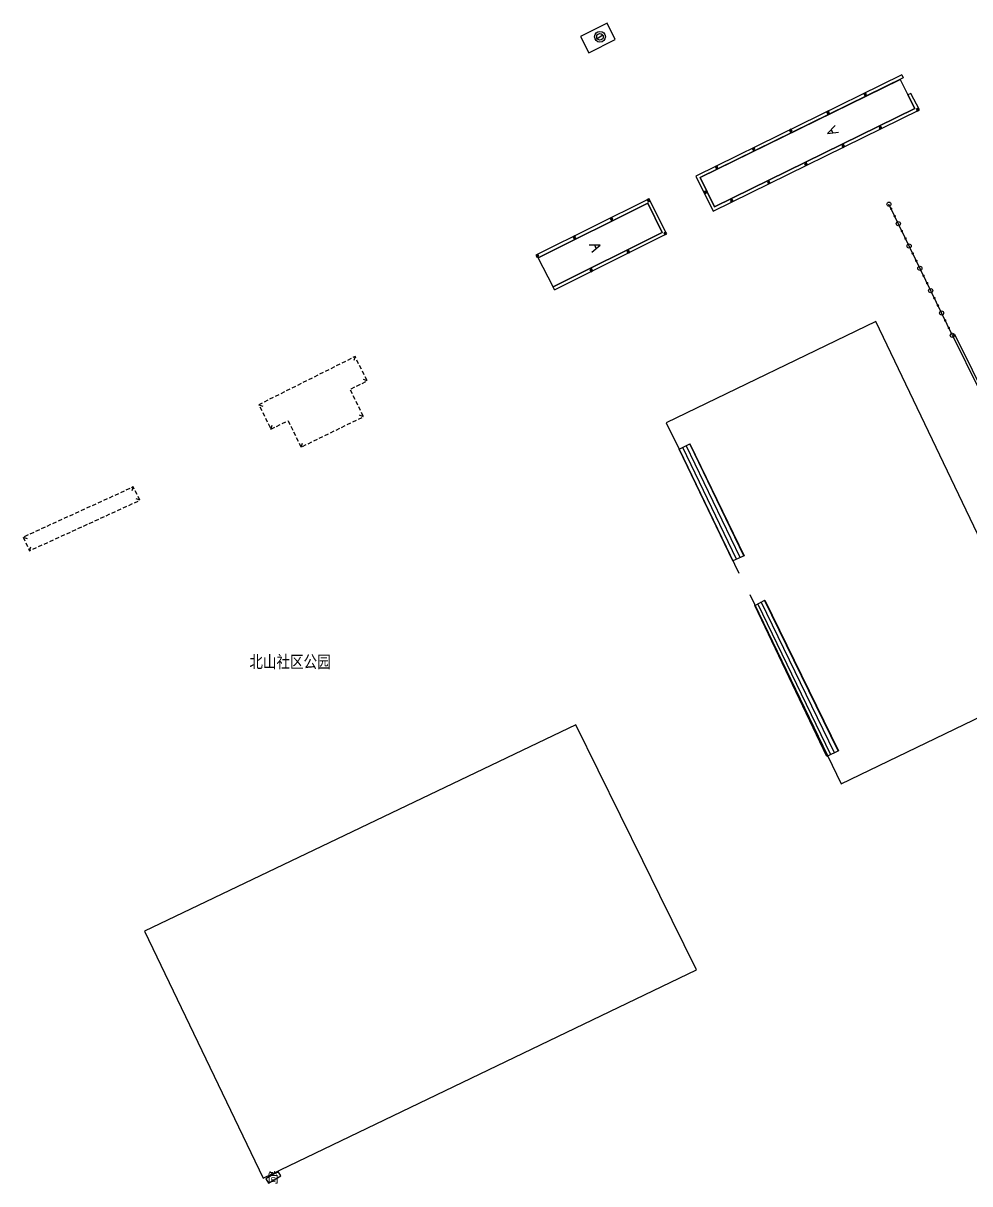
# Model space of a CAD drawing. Extents: x 395778 to 396698, y 996972 to 998012.
# Drawn here: x 395957.4 to 396071.7, y 997813.6 to 997953.9 of the extents above; entities that cross this region are included whole.
import ezdxf
from ezdxf.enums import TextEntityAlignment as Align

# ---------------------------------------------------------------- set-up
doc = ezdxf.new("R2010")
doc.units = 0
doc.header["$LTSCALE"] = 0.5
doc.linetypes.add('X32', pattern=[1.5, 1, -0.5])
doc.layers.get('0').update_dxf_attribs({"linetype": 'CONTINUOUS'})
doc.layers.add('ASSIST', color=7, linetype='CONTINUOUS', plot=False)
doc.layers.add('JMD', color=6, linetype='CONTINUOUS')
doc.styles.add('宋体', font='')
doc.styles.add('细等线体', font='', dxfattribs={"width": 0.8})
doc.styles.get('宋体').set_extended_font_data('SimSun')
doc.styles.get('细等线体').set_extended_font_data('SimSun')
doc.linetypes.add('447', pattern='A,8,-1,[148,AAA.SHX,S=1,R=0,X=0,Y=0],-1', length=10)

# ---------------------------------------------------------------- blocks, each defined once
blk = doc.blocks.new('gc011')
for p, q in [((-0.67, -0.44), (0.67, 0.44)), ((0.8, 0), (0.8, 0))]:
    blk.add_line(p, q)
for radius in [1.3, 0.8]:
    blk.add_circle((0, 0), radius)
blk = doc.blocks.new('*U0')
at = {"linetype": 'Continuous'}
for points in [[(0, 0), (0.5, 0.5), (-0.5, 0.5)], [(0, 0), (-0.5, 0.5), (-0.5, -0.5)], [(0, 0), (-0.5, -0.5), (0.5, -0.5)], [(0, 0), (0.5, -0.5), (0.5, 0.5)]]:
    blk.add_solid(points, dxfattribs=at)
blk = doc.blocks.new('gc002')
blk.add_lwpolyline([(-0.5, -0.5), (0.5, -0.5), (0.5, 0.5), (-0.5, 0.5), (-0.5, -0.5)])
at = {"linetype": 'Continuous'}
blk.add_blockref('*U0', (0, 0), dxfattribs=at)
blk = doc.blocks.new('gc290')
for points in [[(-0.9, 2.5), (0, 0), (0.9, 2.5)], [(0, 1.2), (-0.43, 1.2), (0.43, 1.2)]]:
    blk.add_lwpolyline(points)
blk = doc.blocks.new('gc170')
at = {"linetype": 'Continuous'}
blk.add_circle((0, 0), 0.5, dxfattribs=at)
blk = doc.blocks.new('gc253')
at = {"const_width": 0.3}
blk.add_lwpolyline([(-0.15, 0, 1), (0.15, 0, 1)], format="xyb", close=True, dxfattribs=at)

msp = doc.modelspace()

# ---------------------------------------------------------------- linework, layer by layer
at = {"layer": 'ASSIST', "linetype": 'Continuous', "flags": 128}
msp.add_lwpolyline([(396069.57, 997916.15), (396061.91, 997932)], dxfattribs=at)
for points in [[(396044.44, 997889.52), (396043.05, 997888.89), (396036.59, 997902.39), (396037.87, 997903.05)], [(396055.81, 997865.96), (396054.43, 997865.26), (396045.7, 997883.51), (396046.94, 997884.17)]]:
    msp.add_lwpolyline(points, close=True, dxfattribs=at)
at = {"layer": 'JMD', "linetype": 'Continuous'}
for p, q in [((396063.47, 997947.61, 7.05), (396063.65, 997947.25, 7.05)), ((396064.54, 997945.37, 7.05), (396064.19, 997945.19, 7.05)), ((396019.36, 997925.87, 7.05), (396019.54, 997925.51, 7.05)), ((396021.54, 997921.66, 7.05), (396021.36, 997922.02, 7.05)), ((396069.57, 997916.15), (396069.84, 997916.28)), ((395997.44, 997913.58), (395997.28, 997913.11)), ((395998.92, 997910.65), (395998.45, 997910.81)), ((395985.83, 997907.77), (395986.3, 997907.61)), ((395998.46, 997906.32), (395997.99, 997906.49)), ((395987.28, 997904.82), (395987.45, 997905.29)), ((395990.92, 997902.64), (395991.08, 997903.12)), ((396044.41, 997889.51), (396037.85, 997903.04)), ((396043.05, 997888.89), (396036.59, 997902.39)), ((396043.5, 997889.09), (396037.01, 997902.61)), ((396043.96, 997889.3), (396037.43, 997902.82)), ((396054.43, 997865.26), (396045.7, 997883.51)), ((396054.88, 997865.48), (396046.1, 997883.72)), ((396055.32, 997865.71), (396046.5, 997883.94)), ((396055.77, 997865.94), (396046.9, 997884.15))]:
    msp.add_line(p, q, dxfattribs=at)
at = {"layer": 'JMD', "linetype": 'X32'}
for p, q in [((395970.66, 997897.83, 7.05), (395970.49, 997897.35, 7.05)), ((395971.47, 997896.22, 7.05), (395971, 997896.38, 7.05)), ((395957.37, 997891.76, 7.05), (395957.84, 997891.59, 7.05)), ((395958.12, 997890.12, 7.05), (395958.3, 997890.59, 7.05))]:
    msp.add_line(p, q, dxfattribs=at)
at = {"layer": 'JMD', "linetype": 'Continuous', "flags": 128}
for points, elevation in [([(396025.67, 997950.3), (396028.86, 997951.91), (396027.88, 997953.86), (396024.68, 997952.25)], 4.27), ([(395986.98, 997813.7), (395988.46, 997814.59), (395988.14, 997815.13), (395986.66, 997814.24)], 4.7)]:
    msp.add_lwpolyline(points, close=True, dxfattribs=dict(at, elevation=elevation))
at = {"layer": 'JMD', "color": 7, "linetype": 'Continuous', "flags": 128}
for points, elevation in [([(396063.47, 997947.61), (396038.6, 997935.39), (396040.68, 997931.16), (396065.59, 997943.39), (396064.54, 997945.37)], 4.07), ([(396021.54, 997921.66), (396035.07, 997928.4), (396032.96, 997932.64), (396019.36, 997925.87)], 7.05), ([(396069.57, 997916.15), (396075.96, 997903.23)], 7.05)]:
    msp.add_lwpolyline(points, dxfattribs=dict(at, elevation=elevation))
at = {"layer": 'JMD', "linetype": 'Continuous', "flags": 128}
for points, elevation in [([(396063.65, 997947.25), (396039.13, 997935.21), (396040.86, 997931.69), (396065.05, 997943.57), (396064.19, 997945.19)], 4.07), ([(396021.36, 997922.02), (396034.53, 997928.58), (396032.78, 997932.11), (396019.54, 997925.51)], 7.05), ([(396069.84, 997916.28), (396076.23, 997903.37)], 7.05)]:
    msp.add_lwpolyline(points, dxfattribs=dict(at, elevation=elevation))
for points in [[(396063.27, 997947.06), (396064.19, 997945.19), (396065.05, 997943.57), (396040.86, 997931.69), (396039.13, 997935.21)], [(396019.54, 997925.51), (396032.78, 997932.11), (396034.53, 997928.58), (396021.36, 997922.02)]]:
    msp.add_lwpolyline(points, close=True, dxfattribs=at)
at = {"layer": 'JMD', "linetype": '447', "flags": 128}
for points, elevation in [([(396045.12, 997884.85), (396056.15, 997861.97), (396081.26, 997874.09), (396060.35, 997917.82), (396035, 997905.57), (396036.59, 997902.39), (396043.79, 997887.41)], 4.5), ([(396024.1, 997869.09), (395972.01, 997844.16), (395986.36, 997814.33), (396038.66, 997839.47), (396034.23, 997848.47), (396032.18, 997852.64), (396024.1, 997869.09)], 4.64)]:
    msp.add_lwpolyline(points, dxfattribs=dict(at, elevation=elevation))
at = {"layer": 'JMD', "linetype": 'X32', "flags": 128}
for points, elevation in [([(395989.36, 997905.83), (395990.92, 997902.64), (395998.46, 997906.32), (395996.85, 997909.64), (395998.92, 997910.65), (395997.44, 997913.58), (395985.83, 997907.77), (395987.28, 997904.82)], 6.14), ([(395957.37, 997891.76), (395958.12, 997890.12), (395971.47, 997896.22), (395970.66, 997897.83)], 4.26)]:
    msp.add_lwpolyline(points, close=True, dxfattribs=dict(at, elevation=elevation))
at = {"layer": 'JMD', "linetype": 'Continuous'}
for points in [[(396036.59, 997902.39), (396037.87, 997903.05)], [(396044.44, 997889.52), (396043.05, 997888.89)], [(396045.7, 997883.51), (396046.94, 997884.17)], [(396055.81, 997865.96), (396054.43, 997865.26)]]:
    msp.add_lwpolyline(points, dxfattribs=at)

# ---------------------------------------------------------------- block references
for name, p, xscale, yscale, rotation in [('gc011', (396027.02, 997952.23, 7.05), 0.4999999999999983, 0.5, 0.001072481742512486), ('gc002', (396059.04, 997945.29, 7.05), 0.2500000000000011, 0.25, 206.1516865227737), ('gc002', (396054.55, 997943.09, 7.05), 0.2500000000000011, 0.25, 206.1516865227737), ('gc002', (396065.37, 997943.42, 7.05), 0.2500000000000014, 0.25, 26.15168652289021), ('gc002', (396050.06, 997940.89, 7.05), 0.2500000000000011, 0.25, 206.1516865227737), ('gc290', (396054.5, 997940.55), 0.5, 0.5, 296.1516865232586), ('gc002', (396060.88, 997941.22, 7.05), 0.2500000000000014, 0.25, 26.15168652289021), ('gc002', (396045.57, 997938.68, 7.05), 0.2500000000000011, 0.25, 206.1516865227737), ('gc002', (396056.39, 997939.02, 7.05), 0.2500000000000014, 0.25, 26.15168652289021), ('gc002', (396051.9, 997936.81, 7.05), 0.2500000000000014, 0.25, 26.15168652289021), ('gc002', (396041.09, 997936.48, 7.05), 0.2500000000000011, 0.25, 206.1516865227737), ('gc002', (396047.41, 997934.61, 7.05), 0.2500000000000014, 0.25, 26.15168652289021), ('gc002', (396032.88, 997932.46, 7.05), 0.2500000000000012, 0.25, 206.4830568733577), ('gc002', (396039.72, 997933.4, 7.05), 0.2499999999999998, 0.25, 296.1516865228022), ('gc002', (396042.93, 997932.4, 7.05), 0.2500000000000014, 0.25, 26.15168652289021), ('gc170', (396061.91, 997932), 0.5, 0.5, 115.7977825411009), ('gc253', (396062.17, 997931.45), 0.5, 0.5, 115.7977825411009), ('gc002', (396028.41, 997930.23, 7.05), 0.2500000000000012, 0.25, 206.4830568733577), ('gc253', (396062.61, 997930.55), 0.5, 0.5, 115.7977825411009), ('gc170', (396063.04, 997929.65), 0.5, 0.5, 115.7977825411009), ('gc002', (396034.91, 997928.46, 7.05), 0.2499999999999991, 0.25, 26.48305687323986), ('gc253', (396063.48, 997928.75), 0.5, 0.5, 115.7977825411009), ('gc002', (396023.93, 997928, 7.05), 0.2500000000000012, 0.25, 206.4830568733577), ('gc290', (396027.05, 997927.05), 0.4999999999687996, 0.4999999998946241, 109.7100411060048), ('gc253', (396063.91, 997927.85), 0.5, 0.5, 115.7977825411009), ('gc170', (396064.35, 997926.95), 0.5, 0.5, 115.7977825411009), ('gc002', (396019.46, 997925.78, 7.05), 0.2500000000000012, 0.25, 206.4830568733577), ('gc002', (396030.44, 997926.23, 7.05), 0.2499999999999991, 0.25, 26.48305687323986), ('gc253', (396064.78, 997926.05), 0.5, 0.5, 115.7977825411009), ('gc002', (396025.96, 997924, 7.05), 0.2499999999999991, 0.25, 26.48305687323986), ('gc253', (396065.22, 997925.15), 0.5, 0.5, 115.7977825411009), ('gc170', (396065.65, 997924.25), 0.5, 0.5, 115.7977825411009), ('gc253', (396066.09, 997923.35), 0.5, 0.5, 115.7977825411009), ('gc253', (396066.53, 997922.45), 0.5, 0.5, 115.7977825411009), ('gc170', (396066.96, 997921.55), 0.5, 0.5, 115.7977825411009), ('gc253', (396067.4, 997920.65), 0.5, 0.5, 115.7977825411009), ('gc253', (396067.83, 997919.75), 0.5, 0.5, 115.7977825411009), ('gc170', (396068.27, 997918.85), 0.5, 0.5, 115.7977825411009), ('gc253', (396068.7, 997917.95), 0.5, 0.5, 115.7977825411009), ('gc253', (396069.14, 997917.05), 0.5, 0.5, 115.7977825411009), ('gc170', (396069.57, 997916.15), 0.5, 0.5, 115.7977825411009)]:
    msp.add_blockref(name, p, dxfattribs=dict(at, xscale=xscale, yscale=yscale, rotation=rotation))

# ---------------------------------------------------------------- texts
at = {"layer": 'JMD', "linetype": 'Continuous', "style": '宋体', "width": 0.8}
msp.add_text('北山社区公园', height=1.5, dxfattribs=at).set_placement((395989.59, 997876.74), align=Align.MIDDLE)
at = {"layer": 'JMD', "linetype": 'Continuous', "style": '细等线体', "width": 0.8}
msp.add_text('简', height=1.25, rotation=0.0011, dxfattribs=at).set_placement((395987.56, 997814.42, 4.7), align=Align.MIDDLE)

doc.saveas('drawing.dxf')
